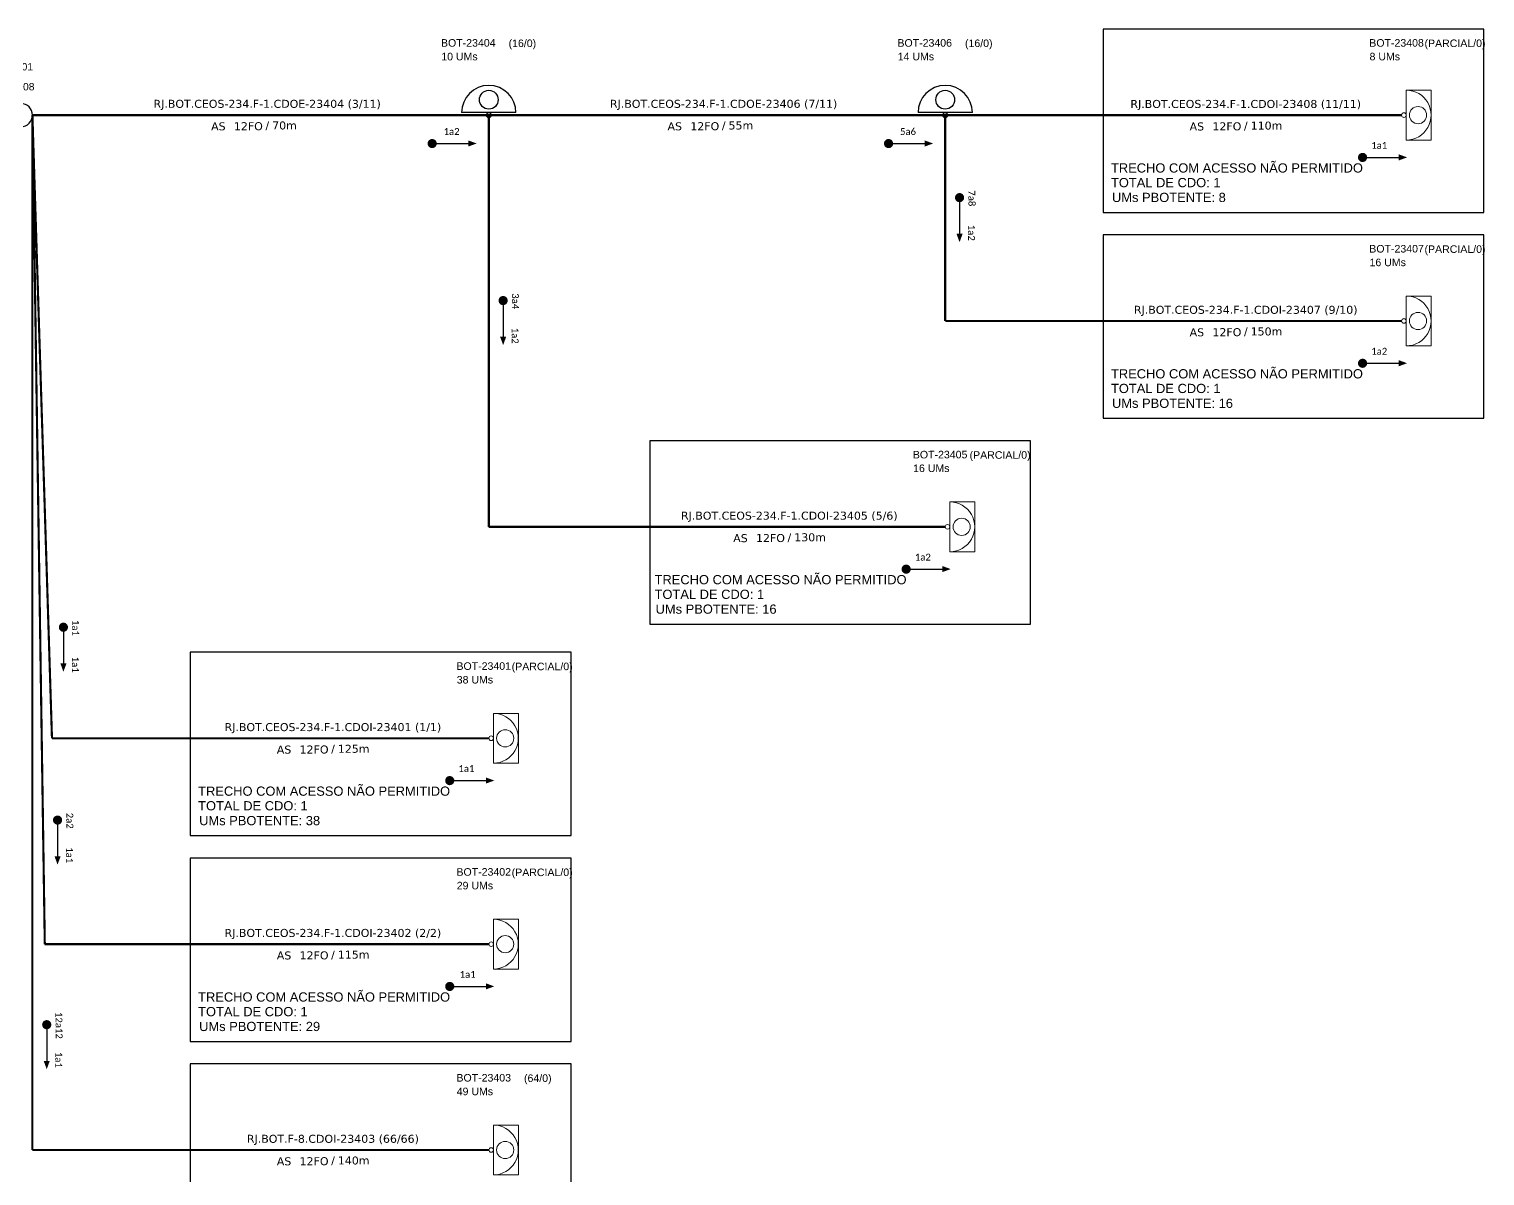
# Model space of a CAD drawing. Extents: x 35688 to 43624, y 3263 to 5132.
# Drawn here: x 43305.7 to 43624, y 3589.9 to 3840.6 of the extents above; entities that cross this region are included whole.
import ezdxf
from ezdxf.enums import TextEntityAlignment as Align

# ---------------------------------------------------------------- set-up
doc = ezdxf.new("R2010")
doc.units = ezdxf.units.DM
doc.header["$MEASUREMENT"] = 0
for name, color, linetype, lineweight in [("20.0-LEGENDA DOS CDO'S", 1, 'Continuous', 0), ('20.2-CDO_POSTE', 1, 'Continuous', 5), ('40.1-ETIQUETAS', 1, 'Continuous', 20)]:
    doc.layers.add(name, color=color, linetype=linetype, lineweight=lineweight)
for name, color, linetype in [('20.4-CEOS', 1, 'Continuous'), ('30.4-Selo', 7, 'Continuous'), ('CAP a instalar', 1, 'Continuous'), ('label_cabos', 7, 'Continuous'), ('SETA', 7, 'Continuous')]:
    doc.layers.add(name, color=color, linetype=linetype)
doc.styles.add('ARIAL', font='arial.ttf')
doc.styles.add('siredit', font='verdana.ttf')
doc.linetypes.add('FENCELINE1', pattern='A,0.25,-0.1,[133,ltypeshp.shx,S=0.1,R=0,X=-0.1,Y=0],-0.1,1', length=1.45)

# ---------------------------------------------------------------- blocks, each defined once
blk = doc.blocks.new('CEO')
at = {"layer": '20.4-CEOS'}
for p, q in [((-6.19, -0.53), (-6.19, 5.68)), ((-3.61, 5.15), (3.61, 5.15)), ((3.61, 0), (-3.61, 0))]:
    blk.add_line(p, q, dxfattribs=at)
for centre, start, end in [((-3.61, 2.58), 90, 270), ((3.61, 2.58), 270, 90)]:
    blk.add_arc(centre, 2.58, start, end, dxfattribs=at)
blk = doc.blocks.new('CDOE-TEXTO PADRÃO')
at = {"layer": "20.0-LEGENDA DOS CDO'S", "color": 0, "style": 'ARIAL'}
for tag, p in [('CDO_N', (0.49, 7.39)), ('SAP', (0.51, 1.67)), ('CORDOALHA', (0.5, 4.33)), ('SPLITER_1', (0.59, -0.91)), ('SPLITER_2', (0.6, -3.55)), ('(XX-XX_F)S', (0.54, -8.29)), ('(XX-XX_L)S', (0.55, -10.83)), ('UMS', (0.55, -13.15))]:
    blk.add_attdef(tag, p, '', height=1.7, rotation=0.118, dxfattribs=at)
blk.add_attdef('FIBRAS_UTILIZADAS', text='', height=1.7, rotation=0.118, dxfattribs=at).set_placement((19.77, 7.43), align=Align.CENTER)
blk = doc.blocks.new('ETIQUETA_RS5F')
at = {"layer": '40.1-ETIQUETAS', "color": 0, "style": 'siredit'}
blk.add_text('/', height=1.5, dxfattribs=at).set_placement((1.55, -1.95), align=Align.MIDDLE_RIGHT)
for tag, p in [('ETIQUETA_R_SECUNDARIA', (1.18, 2.1)), ('ETIQUETA_R_PRIMARIA', (1.18, 4.1)), ('F_ATIVAS/F_MORTAS', (1.11, -4.24))]:
    blk.add_attdef(tag, text='', height=1.5, dxfattribs=at).set_placement(p, align=Align.MIDDLE_CENTER)
for tag, p in [('TIPO_CABO', (-6.62, -2.12)), ('CAP_CABO', (0.37, -2.09))]:
    blk.add_attdef(tag, text='', height=1.5, dxfattribs=at).set_placement(p, align=Align.MIDDLE_RIGHT)
blk.add_attdef('METROS', text='', height=1.5, dxfattribs=at).set_placement((2.11, -1.95), align=Align.MIDDLE_LEFT)
for tag, p in [('FUSÃO_1', (0.82, -8.39)), ('FUSÃO_2', (0.82, -10.6)), ('FUSÃO_3', (0.82, -12.93)), ('FUSÃO_4', (0.82, -15.14)), ('FUSÃO_5', (0.82, -17.16))]:
    blk.add_attdef(tag, text='', height=1.5, dxfattribs=at).set_placement(p, align=Align.CENTER)
blk = doc.blocks.new('CDOE POSTE_')
at = {"color": 1}
blk.add_line((12.92, -5.49), (-2.38, -5.49), dxfattribs=at)
for centre, radius in [((5.27, -1.86), 2.64), ((5.27, -6.2), 0.708)]:
    blk.add_circle(centre, radius, dxfattribs=at)
blk.add_arc((5.27, -5.49), 7.65, 0, 180, dxfattribs=at)

msp = doc.modelspace()

# ---------------------------------------------------------------- linework, layer by layer
at = {"const_width": 1}
for points in [[(43393.34, 3815.61, 1), (43394.34, 3815.61, 1)], [(43493.13, 3815.61, 1), (43494.13, 3815.61, 1)], [(43596.77, 3812.58, 1), (43597.77, 3812.58, 1)], [(43509.15, 3804.29, 1), (43509.15, 3803.29, 1)], [(43409.35, 3781.79, 1), (43409.35, 3780.79, 1)], [(43596.77, 3767.58, 1), (43597.77, 3767.58, 1)], [(43496.98, 3722.58, 1), (43497.98, 3722.58, 1)], [(43313.21, 3710.38, 1), (43313.21, 3709.38, 1)], [(43397.18, 3676.35, 1), (43398.18, 3676.35, 1)], [(43311.93, 3668.22, 1), (43311.93, 3667.22, 1)], [(43397.18, 3631.35, 1), (43398.18, 3631.35, 1)], [(43309.56, 3623.49, 1), (43309.56, 3622.49, 1)]]:
    msp.add_lwpolyline(points, format="xyb", close=True, dxfattribs=at)
at = {"layer": '40.1-ETIQUETAS', "color": 8}
for points in [[(43606.82, 3827.27), (43612.27, 3827.27), (43612.27, 3816.37), (43606.82, 3816.37)], [(43606.82, 3782.27), (43612.27, 3782.27), (43612.27, 3771.37), (43606.82, 3771.37)], [(43507.03, 3737.27), (43512.47, 3737.27), (43512.47, 3726.37), (43507.03, 3726.37)], [(43407.23, 3691.04), (43412.68, 3691.04), (43412.68, 3680.14), (43407.23, 3680.14)], [(43407.23, 3646.04), (43412.68, 3646.04), (43412.68, 3635.14), (43407.23, 3635.14)], [(43407.23, 3601.04), (43412.68, 3601.04), (43412.68, 3590.14), (43407.23, 3590.14)]]:
    msp.add_lwpolyline(points, close=True, dxfattribs=at)
for centre, major_axis, start_param, end_param in [((43606.82, 3821.83), (-3.85, 3.85), 2.356194, 5.497787), ((43609.4, 3821.83), (1.33, 1.33), 3.926991, 10.210176), ((43606.32, 3821.83), (-0.356, 0.356), 2.356194490191767, 8.639379797371353), ((43606.82, 3776.83), (-3.85, 3.85), 2.356194, 5.497787), ((43609.4, 3776.83), (1.33, 1.33), 3.926991, 10.210176), ((43606.32, 3776.83), (-0.356, 0.356), 2.356194490191767, 8.639379797371353), ((43507.03, 3731.83), (-3.85, 3.85), 2.356194, 5.497787), ((43509.61, 3731.83), (1.33, 1.33), 3.926991, 10.210176), ((43506.52, 3731.83), (-0.356, 0.356), 2.356194490191767, 8.639379797371353), ((43407.23, 3685.6), (-3.85, 3.85), 2.356194, 5.497787), ((43406.73, 3685.6), (-0.356, 0.356), 2.356194490191767, 8.639379797371353), ((43409.81, 3685.6), (1.33, 1.33), 3.926991, 10.210176), ((43407.23, 3640.6), (-3.85, 3.85), 2.356194, 5.497787), ((43409.81, 3640.6), (1.33, 1.33), 3.926991, 10.210176), ((43406.73, 3640.6), (-0.356, 0.356), 2.356194490191767, 8.639379797371353), ((43407.23, 3595.6), (-3.85, 3.85), 2.356194, 5.497787), ((43409.81, 3595.6), (1.33, 1.33), 3.926991, 10.210176), ((43406.73, 3595.6), (-0.356, 0.356), 2.356194490191767, 8.639379797371353)]:
    msp.add_ellipse(centre, major_axis=major_axis, ratio=1, start_param=start_param, end_param=end_param, dxfattribs=at)
at = {"layer": 'CAP a instalar', "color": 3}
for points in [[(43623.81, 3840.63), (43540.52, 3840.63), (43540.52, 3800.56), (43623.81, 3800.56)], [(43623.81, 3795.63), (43540.52, 3795.63), (43540.52, 3755.56), (43623.81, 3755.56)], [(43524.69, 3750.63), (43441.41, 3750.63), (43441.41, 3710.56), (43524.69, 3710.56)], [(43424.22, 3704.4), (43340.94, 3704.4), (43340.94, 3664.33), (43424.22, 3664.33)], [(43424.22, 3659.4), (43340.94, 3659.4), (43340.94, 3619.33), (43424.22, 3619.33)], [(43424.22, 3614.4), (43340.94, 3614.4), (43340.94, 3574.33), (43424.22, 3574.33)]]:
    msp.add_lwpolyline(points, close=True, dxfattribs=at)
at = {"layer": 'CAP a instalar', "linetype": 'FENCELINE1', "ltscale": 7, "const_width": 0.467}
for points in [[(43306.43, 3821.82), (43406.22, 3821.82)], [(43406.22, 3821.82), (43506.02, 3821.82)]]:
    msp.add_lwpolyline(points, dxfattribs=at)
at = {"layer": 'CAP a instalar', "color": 8, "linetype": 'FENCELINE1', "ltscale": 7, "const_width": 0.467}
for points in [[(43306.43, 3821.82), (43306.43, 3595.59)], [(43306.43, 3821.82), (43309.14, 3640.59)], [(43306.43, 3821.82), (43310.71, 3685.57)], [(43406.22, 3821.82), (43406.22, 3731.82)], [(43506.02, 3821.82), (43506.02, 3776.82)], [(43506.02, 3821.82), (43605.81, 3821.82)], [(43506.02, 3776.82), (43605.81, 3776.82)], [(43406.22, 3731.82), (43506.02, 3731.82)], [(43310.71, 3685.57), (43406.22, 3685.59)], [(43309.14, 3640.59), (43406.22, 3640.59)], [(43306.43, 3595.59), (43406.22, 3595.59)]]:
    msp.add_lwpolyline(points, dxfattribs=at)
at = {"layer": 'SETA'}
for points in [[(43393.84, 3815.61), (43402.43, 3815.61)], [(43493.63, 3815.61), (43502.23, 3815.61)], [(43597.27, 3812.58), (43605.87, 3812.58)], [(43509.15, 3803.79), (43509.14, 3795.19)], [(43409.35, 3781.29), (43409.34, 3772.69)], [(43597.27, 3767.58), (43605.87, 3767.58)], [(43497.48, 3722.58), (43506.07, 3722.58)], [(43313.21, 3709.88), (43313.2, 3701.28)], [(43397.68, 3676.35), (43406.28, 3676.35)], [(43311.93, 3667.72), (43311.92, 3659.12)], [(43397.68, 3631.35), (43406.28, 3631.35)], [(43309.56, 3622.99), (43309.55, 3614.39)]]:
    msp.add_lwpolyline(points, dxfattribs=at)
for points in [[(43401.74, 3816.29), (43403.58, 3815.63), (43401.74, 3814.96)], [(43501.54, 3816.29), (43503.37, 3815.63), (43501.54, 3814.96)], [(43605.18, 3813.26), (43607.01, 3812.59), (43605.18, 3811.92)], [(43509.82, 3795.88), (43509.15, 3794.05), (43508.49, 3795.88)], [(43410.02, 3773.38), (43409.36, 3771.55), (43408.69, 3773.38)], [(43605.18, 3768.26), (43607.01, 3767.59), (43605.18, 3766.92)], [(43505.38, 3723.26), (43507.21, 3722.59), (43505.38, 3721.92)], [(43313.88, 3701.97), (43313.21, 3700.14), (43312.55, 3701.97)], [(43405.59, 3677.03), (43407.42, 3676.37), (43405.59, 3675.7)], [(43312.6, 3659.81), (43311.93, 3657.98), (43311.27, 3659.81)], [(43405.59, 3632.03), (43407.42, 3631.37), (43405.59, 3630.7)], [(43310.23, 3615.08), (43309.56, 3613.25), (43308.9, 3615.08)]]:
    msp.add_solid(points, dxfattribs=at)

# ---------------------------------------------------------------- block references
at = {"color": 2, "xscale": 0.9748520008884765, "yscale": 0.9748520008884765, "zscale": 0.9748520008884765}
msp.add_blockref('CEO', (43300.4, 3819.31), dxfattribs=at)
at = {"layer": '20.2-CDO_POSTE'}
ref = msp.add_blockref('CDOE-TEXTO PADRÃO', (43402.86, 3825.71), dxfattribs=dict(at, xscale=0.9720000028610228, yscale=0.9720000028610228, zscale=0.9720000028610228))
ref.add_attrib('CDO_N', 'BOT-23404', (43395.77, 3836.78), dxfattribs={"layer": "20.0-LEGENDA DOS CDO'S", "color": 0, "height": 1.652, "rotation": 0.118, "style": 'ARIAL'})
ref.add_attrib('CORDOALHA', '10 UMs', (43395.83, 3833.8), dxfattribs={"layer": "20.0-LEGENDA DOS CDO'S", "color": 0, "height": 1.652, "rotation": 0.118, "style": 'ARIAL'})
ref.add_attrib('FIBRAS_UTILIZADAS', '       (16/0)', dxfattribs={"layer": "20.0-LEGENDA DOS CDO'S", "color": 0, "height": 1.6523, "rotation": 0.118, "style": 'ARIAL'}).set_placement((43411.32, 3836.7), align=Align.CENTER)
ref = msp.add_blockref('CDOE-TEXTO PADRÃO', (43502.66, 3825.71), dxfattribs=dict(at, xscale=0.9720000028610228, yscale=0.9720000028610228, zscale=0.9720000028610228))
ref.add_attrib('CDO_N', 'BOT-23406', (43495.57, 3836.78), dxfattribs={"layer": "20.0-LEGENDA DOS CDO'S", "color": 0, "height": 1.652, "rotation": 0.118, "style": 'ARIAL'})
ref.add_attrib('CORDOALHA', '14 UMs', (43495.63, 3833.8), dxfattribs={"layer": "20.0-LEGENDA DOS CDO'S", "color": 0, "height": 1.652, "rotation": 0.118, "style": 'ARIAL'})
ref.add_attrib('FIBRAS_UTILIZADAS', '       (16/0)', dxfattribs={"layer": "20.0-LEGENDA DOS CDO'S", "color": 0, "height": 1.6523, "rotation": 0.118, "style": 'ARIAL'}).set_placement((43511.11, 3836.7), align=Align.CENTER)
ref = msp.add_blockref('CDOE-TEXTO PADRÃO', (43296.08, 3824.5), dxfattribs=dict(at, xscale=0.947556147652673, yscale=0.947556147652673, zscale=0.947556147652673))
ref.add_attrib('CDO_N', 'CS-3353', (43294.9, 3829.24), dxfattribs={"layer": "20.0-LEGENDA DOS CDO'S", "color": 0, "height": 1.611, "rotation": 0.118, "style": 'ARIAL'})
ref.add_attrib('SAP', 'CEO-23401', (43294.69, 3831.57), dxfattribs={"layer": "20.0-LEGENDA DOS CDO'S", "color": 0, "height": 1.611, "rotation": 0.118, "style": 'ARIAL'})
ref = msp.add_blockref('CDOE-TEXTO PADRÃO', (43294.15, 3822.47), dxfattribs=dict(at, xscale=0.947556147652673, yscale=0.947556147652673, zscale=0.947556147652673))
ref.add_attrib('CDO_N', 'SAP 321408', (43294.25, 3827.21), dxfattribs={"layer": "20.0-LEGENDA DOS CDO'S", "color": 0, "height": 1.611, "rotation": 0.118, "style": 'ARIAL'})
at = {"layer": '40.1-ETIQUETAS', "color": 8}
ref = msp.add_blockref('CDOE-TEXTO PADRÃO', (43605.83, 3825.71), dxfattribs=dict(at, xscale=0.9720000028610228, yscale=0.9720000028610228, zscale=0.9720000028610228))
ref.add_attrib('CDO_N', 'BOT-23408', (43598.74, 3836.78), dxfattribs={"layer": "20.0-LEGENDA DOS CDO'S", "color": 0, "height": 1.652, "rotation": 0.118, "style": 'ARIAL'})
ref.add_attrib('CORDOALHA', '8 UMs', (43598.8, 3833.8), dxfattribs={"layer": "20.0-LEGENDA DOS CDO'S", "color": 0, "height": 1.652, "rotation": 0.118, "style": 'ARIAL'})
ref.add_attrib('FIBRAS_UTILIZADAS', '          (PARCIAL/0)', dxfattribs={"layer": "20.0-LEGENDA DOS CDO'S", "color": 0, "height": 1.6523, "rotation": 0.118, "style": 'ARIAL'}).set_placement((43614.28, 3836.7), align=Align.CENTER)
at = {"layer": '40.1-ETIQUETAS'}
ref = msp.add_blockref('ETIQUETA_RS5F', (43356.38, 3821.85), dxfattribs=dict(at, xscale=1.16639998499977, yscale=1.16639998499977, zscale=1.16639998499977))
ref.add_attrib('ETIQUETA_R_SECUNDARIA', 'RJ.BOT.CEOS-234.F-1.CDOE-23404 (3/11)', dxfattribs={"color": 0, "height": 1.7496, "style": 'siredit'}).set_placement((43357.76, 3824.3), align=Align.MIDDLE_CENTER)
ref.add_attrib('TIPO_CABO', 'AS', dxfattribs={"color": 0, "height": 1.75, "style": 'siredit'}).set_placement((43348.67, 3819.38), align=Align.MIDDLE_RIGHT)
ref.add_attrib('CAP_CABO', '12FO', dxfattribs={"color": 0, "height": 1.75, "style": 'siredit'}).set_placement((43356.81, 3819.4), align=Align.MIDDLE_RIGHT)
ref.add_attrib('METROS', '70m', dxfattribs={"color": 0, "height": 1.75, "style": 'siredit'}).set_placement((43358.85, 3819.57), align=Align.MIDDLE_LEFT)
ref = msp.add_blockref('ETIQUETA_RS5F', (43456.18, 3821.85), dxfattribs=dict(at, xscale=1.16639998499977, yscale=1.16639998499977, zscale=1.16639998499977))
ref.add_attrib('ETIQUETA_R_SECUNDARIA', 'RJ.BOT.CEOS-234.F-1.CDOE-23406 (7/11)', dxfattribs={"color": 0, "height": 1.7496, "style": 'siredit'}).set_placement((43457.56, 3824.3), align=Align.MIDDLE_CENTER)
ref.add_attrib('TIPO_CABO', 'AS', dxfattribs={"color": 0, "height": 1.75, "style": 'siredit'}).set_placement((43448.46, 3819.38), align=Align.MIDDLE_RIGHT)
ref.add_attrib('CAP_CABO', '12FO', dxfattribs={"color": 0, "height": 1.75, "style": 'siredit'}).set_placement((43456.61, 3819.4), align=Align.MIDDLE_RIGHT)
ref.add_attrib('METROS', '55m', dxfattribs={"color": 0, "height": 1.75, "style": 'siredit'}).set_placement((43458.64, 3819.57), align=Align.MIDDLE_LEFT)
at = {"layer": '40.1-ETIQUETAS', "color": 8}
ref = msp.add_blockref('ETIQUETA_RS5F', (43570.34, 3821.82), dxfattribs=dict(at, xscale=1.16639998499977, yscale=1.16639998499977, zscale=1.16639998499977))
ref.add_attrib('ETIQUETA_R_SECUNDARIA', 'RJ.BOT.CEOS-234.F-1.CDOI-23408 (11/11)', dxfattribs={"layer": '30.4-Selo', "color": 0, "height": 1.7496, "style": 'siredit'}).set_placement((43571.72, 3824.27), align=Align.MIDDLE_CENTER)
ref.add_attrib('TIPO_CABO', 'AS', dxfattribs={"color": 0, "height": 1.75, "style": 'siredit'}).set_placement((43562.62, 3819.35), align=Align.MIDDLE_RIGHT)
ref.add_attrib('CAP_CABO', '12FO', dxfattribs={"color": 0, "height": 1.75, "style": 'siredit'}).set_placement((43570.77, 3819.38), align=Align.MIDDLE_RIGHT)
ref.add_attrib('METROS', '110m', dxfattribs={"color": 0, "height": 1.75, "style": 'siredit'}).set_placement((43572.8, 3819.54), align=Align.MIDDLE_LEFT)
ref = msp.add_blockref('CDOE-TEXTO PADRÃO', (43605.83, 3780.71), dxfattribs=dict(at, xscale=0.9720000028610228, yscale=0.9720000028610228, zscale=0.9720000028610228))
ref.add_attrib('CDO_N', 'BOT-23407', (43598.74, 3791.78), dxfattribs={"layer": "20.0-LEGENDA DOS CDO'S", "color": 0, "height": 1.652, "rotation": 0.118, "style": 'ARIAL'})
ref.add_attrib('CORDOALHA', '16 UMs', (43598.8, 3788.8), dxfattribs={"layer": "20.0-LEGENDA DOS CDO'S", "color": 0, "height": 1.652, "rotation": 0.118, "style": 'ARIAL'})
ref.add_attrib('FIBRAS_UTILIZADAS', '          (PARCIAL/0)', dxfattribs={"layer": "20.0-LEGENDA DOS CDO'S", "color": 0, "height": 1.6523, "rotation": 0.118, "style": 'ARIAL'}).set_placement((43614.28, 3791.7), align=Align.CENTER)
ref = msp.add_blockref('ETIQUETA_RS5F', (43570.34, 3776.82), dxfattribs=dict(at, xscale=1.16639998499977, yscale=1.16639998499977, zscale=1.16639998499977))
ref.add_attrib('ETIQUETA_R_SECUNDARIA', 'RJ.BOT.CEOS-234.F-1.CDOI-23407 (9/10)', dxfattribs={"color": 0, "height": 1.7496, "style": 'siredit'}).set_placement((43571.72, 3779.27), align=Align.MIDDLE_CENTER)
ref.add_attrib('TIPO_CABO', 'AS', dxfattribs={"color": 0, "height": 1.75, "style": 'siredit'}).set_placement((43562.62, 3774.35), align=Align.MIDDLE_RIGHT)
ref.add_attrib('CAP_CABO', '12FO', dxfattribs={"color": 0, "height": 1.75, "style": 'siredit'}).set_placement((43570.77, 3774.38), align=Align.MIDDLE_RIGHT)
ref.add_attrib('METROS', '150m', dxfattribs={"color": 0, "height": 1.75, "style": 'siredit'}).set_placement((43572.8, 3774.54), align=Align.MIDDLE_LEFT)
ref = msp.add_blockref('CDOE-TEXTO PADRÃO', (43506.03, 3735.71), dxfattribs=dict(at, xscale=0.9720000028610228, yscale=0.9720000028610228, zscale=0.9720000028610228))
ref.add_attrib('CDO_N', 'BOT-23405', (43498.94, 3746.78), dxfattribs={"layer": "20.0-LEGENDA DOS CDO'S", "color": 0, "height": 1.652, "rotation": 0.118, "style": 'ARIAL'})
ref.add_attrib('CORDOALHA', '16 UMs', (43499, 3743.8), dxfattribs={"layer": "20.0-LEGENDA DOS CDO'S", "color": 0, "height": 1.652, "rotation": 0.118, "style": 'ARIAL'})
ref.add_attrib('FIBRAS_UTILIZADAS', '           (PARCIAL/0)', dxfattribs={"layer": "20.0-LEGENDA DOS CDO'S", "color": 0, "height": 1.6523, "rotation": 0.118, "style": 'ARIAL'}).set_placement((43514.49, 3746.7), align=Align.CENTER)
ref = msp.add_blockref('ETIQUETA_RS5F', (43470.54, 3731.82), dxfattribs=dict(at, xscale=1.16639998499977, yscale=1.16639998499977, zscale=1.16639998499977))
ref.add_attrib('ETIQUETA_R_SECUNDARIA', 'RJ.BOT.CEOS-234.F-1.CDOI-23405 (5/6)', dxfattribs={"color": 0, "height": 1.7496, "style": 'siredit'}).set_placement((43471.92, 3734.27), align=Align.MIDDLE_CENTER)
ref.add_attrib('TIPO_CABO', 'AS', dxfattribs={"color": 0, "height": 1.75, "style": 'siredit'}).set_placement((43462.83, 3729.35), align=Align.MIDDLE_RIGHT)
ref.add_attrib('CAP_CABO', '12FO', dxfattribs={"color": 0, "height": 1.75, "style": 'siredit'}).set_placement((43470.97, 3729.38), align=Align.MIDDLE_RIGHT)
ref.add_attrib('METROS', '130m', dxfattribs={"color": 0, "height": 1.75, "style": 'siredit'}).set_placement((43473.01, 3729.54), align=Align.MIDDLE_LEFT)
ref = msp.add_blockref('CDOE-TEXTO PADRÃO', (43406.24, 3689.48), dxfattribs=dict(at, xscale=0.9720000028610228, yscale=0.9720000028610228, zscale=0.9720000028610228))
ref.add_attrib('CDO_N', 'BOT-23401', (43399.15, 3700.55), dxfattribs={"layer": "20.0-LEGENDA DOS CDO'S", "color": 0, "height": 1.652, "rotation": 0.118, "style": 'ARIAL'})
ref.add_attrib('CORDOALHA', '38 UMs', (43399.21, 3697.57), dxfattribs={"layer": "20.0-LEGENDA DOS CDO'S", "color": 0, "height": 1.652, "rotation": 0.118, "style": 'ARIAL'})
ref.add_attrib('FIBRAS_UTILIZADAS', '          (PARCIAL/0)', dxfattribs={"layer": "20.0-LEGENDA DOS CDO'S", "color": 0, "height": 1.6523, "rotation": 0.118, "style": 'ARIAL'}).set_placement((43414.69, 3700.47), align=Align.CENTER)
ref = msp.add_blockref('ETIQUETA_RS5F', (43370.75, 3685.59), dxfattribs=dict(at, xscale=1.16639998499977, yscale=1.16639998499977, zscale=1.16639998499977))
ref.add_attrib('ETIQUETA_R_SECUNDARIA', 'RJ.BOT.CEOS-234.F-1.CDOI-23401 (1/1)', dxfattribs={"color": 0, "height": 1.7496, "style": 'siredit'}).set_placement((43372.13, 3688.05), align=Align.MIDDLE_CENTER)
ref.add_attrib('TIPO_CABO', 'AS', dxfattribs={"color": 0, "height": 1.75, "style": 'siredit'}).set_placement((43363.03, 3683.13), align=Align.MIDDLE_RIGHT)
ref.add_attrib('CAP_CABO', '12FO', dxfattribs={"color": 0, "height": 1.75, "style": 'siredit'}).set_placement((43371.18, 3683.15), align=Align.MIDDLE_RIGHT)
ref.add_attrib('METROS', '125m', dxfattribs={"color": 0, "height": 1.75, "style": 'siredit'}).set_placement((43373.21, 3683.31), align=Align.MIDDLE_LEFT)
ref = msp.add_blockref('CDOE-TEXTO PADRÃO', (43406.24, 3644.48), dxfattribs=dict(at, xscale=0.9720000028610228, yscale=0.9720000028610228, zscale=0.9720000028610228))
ref.add_attrib('CDO_N', 'BOT-23402', (43399.15, 3655.55), dxfattribs={"layer": "20.0-LEGENDA DOS CDO'S", "color": 0, "height": 1.652, "rotation": 0.118, "style": 'ARIAL'})
ref.add_attrib('CORDOALHA', '29 UMs', (43399.21, 3652.57), dxfattribs={"layer": "20.0-LEGENDA DOS CDO'S", "color": 0, "height": 1.652, "rotation": 0.118, "style": 'ARIAL'})
ref.add_attrib('FIBRAS_UTILIZADAS', '          (PARCIAL/0)', dxfattribs={"layer": "20.0-LEGENDA DOS CDO'S", "color": 0, "height": 1.6523, "rotation": 0.118, "style": 'ARIAL'}).set_placement((43414.69, 3655.47), align=Align.CENTER)
ref = msp.add_blockref('ETIQUETA_RS5F', (43370.75, 3640.59), dxfattribs=dict(at, xscale=1.16639998499977, yscale=1.16639998499977, zscale=1.16639998499977))
ref.add_attrib('ETIQUETA_R_SECUNDARIA', 'RJ.BOT.CEOS-234.F-1.CDOI-23402 (2/2)', dxfattribs={"color": 0, "height": 1.7496, "style": 'siredit'}).set_placement((43372.13, 3643.05), align=Align.MIDDLE_CENTER)
ref.add_attrib('TIPO_CABO', 'AS', dxfattribs={"color": 0, "height": 1.75, "style": 'siredit'}).set_placement((43363.03, 3638.13), align=Align.MIDDLE_RIGHT)
ref.add_attrib('CAP_CABO', '12FO', dxfattribs={"color": 0, "height": 1.75, "style": 'siredit'}).set_placement((43371.18, 3638.15), align=Align.MIDDLE_RIGHT)
ref.add_attrib('METROS', '115m', dxfattribs={"color": 0, "height": 1.75, "style": 'siredit'}).set_placement((43373.21, 3638.31), align=Align.MIDDLE_LEFT)
ref = msp.add_blockref('CDOE-TEXTO PADRÃO', (43406.24, 3599.48), dxfattribs=dict(at, xscale=0.9720000028610228, yscale=0.9720000028610228, zscale=0.9720000028610228))
ref.add_attrib('CDO_N', 'BOT-23403', (43399.15, 3610.55), dxfattribs={"layer": "20.0-LEGENDA DOS CDO'S", "color": 0, "height": 1.652, "rotation": 0.118, "style": 'ARIAL'})
ref.add_attrib('CORDOALHA', '49 UMs', (43399.21, 3607.57), dxfattribs={"layer": "20.0-LEGENDA DOS CDO'S", "color": 0, "height": 1.652, "rotation": 0.118, "style": 'ARIAL'})
ref.add_attrib('FIBRAS_UTILIZADAS', '       (64/0)', dxfattribs={"layer": "20.0-LEGENDA DOS CDO'S", "color": 0, "height": 1.6523, "rotation": 0.118, "style": 'ARIAL'}).set_placement((43414.69, 3610.47), align=Align.CENTER)
ref = msp.add_blockref('ETIQUETA_RS5F', (43370.75, 3595.59), dxfattribs=dict(at, xscale=1.16639998499977, yscale=1.16639998499977, zscale=1.16639998499977))
ref.add_attrib('ETIQUETA_R_SECUNDARIA', 'RJ.BOT.F-8.CDOI-23403 (66/66)', dxfattribs={"color": 0, "height": 1.7496, "style": 'siredit'}).set_placement((43372.13, 3598.05), align=Align.MIDDLE_CENTER)
ref.add_attrib('TIPO_CABO', 'AS', dxfattribs={"color": 0, "height": 1.75, "style": 'siredit'}).set_placement((43363.03, 3593.13), align=Align.MIDDLE_RIGHT)
ref.add_attrib('CAP_CABO', '12FO', dxfattribs={"color": 0, "height": 1.75, "style": 'siredit'}).set_placement((43371.18, 3593.15), align=Align.MIDDLE_RIGHT)
ref.add_attrib('METROS', '140m', dxfattribs={"color": 0, "height": 1.75, "style": 'siredit'}).set_placement((43373.21, 3593.31), align=Align.MIDDLE_LEFT)
at = {"layer": 'label_cabos', "xscale": 0.7775999903678894, "yscale": 0.7775999903678894, "zscale": 0.7775999903678894}
for p in [(43402.12, 3826.64), (43501.92, 3826.64)]:
    msp.add_blockref('CDOE POSTE_', p, dxfattribs=at)

# ---------------------------------------------------------------- texts
at = {"color": 3, "style": 'ARIAL'}
for s, p in [('TRECHO COM ACESSO NÃO PERMITIDO', (43542.26, 3809.27)), ('TOTAL DE CDO: 1', (43542.26, 3806.07)), ('UMs PBOTENTE: 8', (43542.48, 3802.83)), ('TRECHO COM ACESSO NÃO PERMITIDO', (43542.26, 3764.27)), ('TOTAL DE CDO: 1', (43542.26, 3761.07)), ('UMs PBOTENTE: 16', (43542.48, 3757.83)), ('TRECHO COM ACESSO NÃO PERMITIDO', (43442.47, 3719.27)), ('TOTAL DE CDO: 1', (43442.47, 3716.07)), ('UMs PBOTENTE: 16', (43442.69, 3712.83)), ('TRECHO COM ACESSO NÃO PERMITIDO', (43342.67, 3673.04)), ('TOTAL DE CDO: 1', (43342.67, 3669.84)), ('UMs PBOTENTE: 38', (43342.89, 3666.6)), ('TRECHO COM ACESSO NÃO PERMITIDO', (43342.67, 3628.04)), ('TOTAL DE CDO: 1', (43342.67, 3624.84)), ('UMs PBOTENTE: 29', (43342.89, 3621.6))]:
    msp.add_text(s, height=2.0166, dxfattribs=at).set_placement(p)
at = {"char_height": 1.5, "width": 25.3588, "attachment_point": 5}
for s, insert in [('{\\fCalibri|b0|i0|c0|p34;\\C7;1a2}', (43398.08, 3818.24)), ('{\\fCalibri|b0|i0|c0|p34;\\C7;5a6}', (43497.88, 3818.24)), ('\\C7;\\fCalibri|b0|i0|c0|p34;1a1', (43600.92, 3815.2)), ('\\C7;\\fCalibri|b0|i0|c0|p34;1a2', (43600.92, 3770.2)), ('\\C7;\\fCalibri|b0|i0|c0|p34;1a2', (43501.13, 3725.2)), ('\\C7;\\fCalibri|b0|i0|c0|p34;1a1', (43401.33, 3678.98)), ('\\C7;\\fCalibri|b0|i0|c0|p34; 1a1', (43401.33, 3633.98))]:
    msp.add_mtext(s, dxfattribs=dict(at, insert=insert))
for s, insert, rotation in [('{\\fCalibri|b0|i0|c0|p34;\\C7;7a8}', (43511.83, 3803.64), 270.6666), ('{\\fCalibri|b0|i0|c0|p34;\\C7;1a2}', (43511.77, 3796.1), 269.9383), ('{\\fCalibri|b0|i0|c0|p34;\\C7;3a4}', (43412.04, 3781.14), 270.6666), ('{\\fCalibri|b0|i0|c0|p34;\\C7;1a2}', (43411.97, 3773.6), 269.9383), ('{\\fCalibri|b0|i0|c0|p34;\\C7;1a1}', (43315.89, 3709.73), 270.6666), ('{\\fCalibri|b0|i0|c0|p34;\\C7;1a1}', (43315.83, 3701.69), 269.9383), ('{\\fCalibri|b0|i0|c0|p34;\\C7;2a2}', (43314.61, 3667.57), 270.6666), ('{\\fCalibri|b0|i0|c0|p34;\\C7;1a1}', (43314.55, 3660.03), 269.9383), ('{\\fCalibri|b0|i0|c0|p34;\\C7;12a12}', (43312.24, 3622.84), 270.6666), ('{\\fCalibri|b0|i0|c0|p34;\\C7;1a1}', (43312.18, 3615.3), 269.9383)]:
    msp.add_mtext(s, dxfattribs=dict(at, insert=insert, rotation=rotation))

doc.saveas('drawing.dxf')
